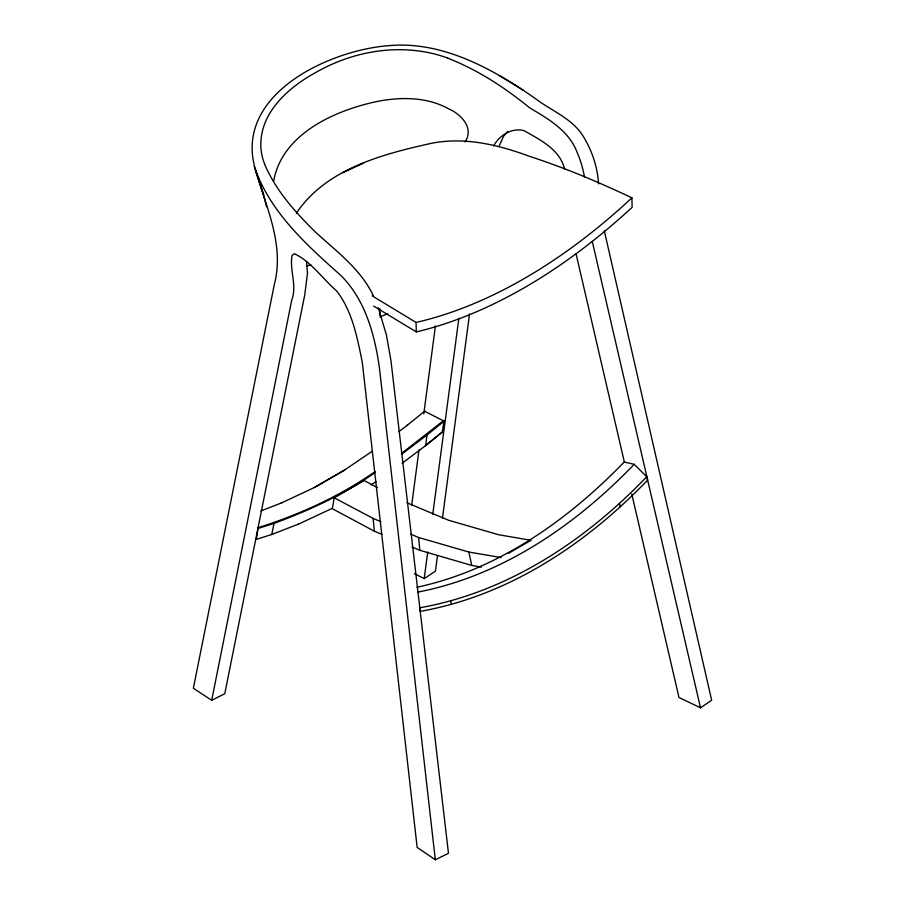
<?xml version="1.0" encoding="UTF-8"?>
<svg xmlns="http://www.w3.org/2000/svg" width="905" height="905" viewBox="0 0 905 905"><rect width="100%" height="100%" fill="white"/><g stroke="black" fill="none" stroke-linecap="round" stroke-linejoin="round"><path stroke-width="1.36" d="M402.125 463.281L425.667 445.577L426.979 435.079L444.084 421.164L424.524 411.187M411.651 505.499L419.004 449.921M423.8 413.766L435.429 325.936M414.388 573.646L424.185 578.623L427.737 552.027M432.771 514.232L458.88 318.232M437.477 555.738L435.441 571.112L424.185 578.623M442.477 517.999L469.548 313.933M273.638 181.17C282.066 133.533 335.597 110.025 378.12 101.27C401.571 96.835 427.239 96.926 448.609 108.815C461.12 114.256 474.39 127.956 465.08 141.961M377.476 487.614L364.093 480.521L334.194 497.795L332.361 508.723L374.353 531.212L382.148 534.482M375.055 471.663C339.409 496.404 299.465 514.741 258.117 527.66L256.307 539.414L271.749 534.448L274.068 523.361C309.612 510.296 344.33 494.164 375.405 472.331M425.667 445.577L442.24 432.092L444.084 421.164M598.533 183.907C597.538 166.882 591.983 150.4 583.001 135.954C572.956 119.89 555.037 112.265 539.991 101.914C526.925 92.514 513.565 83.52 499.526 75.624C466.573 56.721 429.343 42.467 390.689 45.51C329.522 49.424 232.087 94.878 255.787 170.841C266.387 208.15 284.645 244.87 274.283 284.702L193.353 688.264L211.702 700.278L291.648 300.483C297.349 285.482 289.396 270.38 292.021 255.515L294.408 253.728C310.969 261.511 322.678 278.774 336.592 290.912C352.418 311.173 357.192 337.576 362.272 362.17L417.148 847.431L435.316 859.75L448.473 853.325L390.949 360.541L386.39 334.85L378.29 307.791M498.927 146.531L503.689 136.022L507.818 131.383M493.598 146.044C499.119 135.411 512.219 127.22 524.289 130.739C540.353 140.105 560.059 149.416 564.63 169.303M296.32 213.32C325.936 168.85 382.566 154.088 431.708 143.25C465.249 136.689 498.893 144.958 530.285 156.599C565.093 167.911 598.827 182.199 631.905 197.833L632.143 207.29A549.278 326.32 -61.5 0 1 416.3 331.909L373.652 306.071M646.747 476.743C585.535 540.568 508.022 592.13 419.762 607.798L420.225 611.384C508.633 595.682 586.27 544.029 647.607 480.114L646.747 476.743L634.201 464.322C575.422 525.296 502.015 575.806 417.669 592.142M407.408 425.124L424.841 411.04M443.744 420.497L401.334 453.529M425.373 445.713L442.24 432.092M398.913 431.628L407.702 424.977M401.673 454.197L426.979 435.079M371.05 484.899L376.005 481.573M631.781 494.028L678.976 697.461L700.515 707.812L711.647 700.21L604.325 230.888M372.238 451.256L344.353 470.181L314.216 487.58M344.669 470.023L314.533 487.422L281.206 503.078M508.282 553.408L531.009 540.285L498.779 534.776L448.484 520.217L406.922 502.773M211.702 700.278L224.757 693.773L304.77 294.77L307.496 273.208L306.512 261.409M298.288 524.221L331.931 508.486M342.633 172.776L363.719 162.991M379.964 316.897L387.781 313.741M260.878 510.94L281.523 502.92M271.432 534.595L298.593 524.063M306.399 266.217L310.698 264.69M258.457 528.328L274.068 523.361M416.9 587.277C497.693 569.901 567.548 520.556 624.212 462.014L634.201 464.322M412.024 547.016L419.818 550.285L471.743 565.421L481.437 567.073M410.791 534.21L418.585 537.48L468.869 552.05L501.11 557.548M447.998 58.259C477.829 69.934 504.956 87.661 529.685 107.853C548.328 118.928 568.589 130.478 576.892 151.802C580.433 159.823 582.911 168.262 584.449 176.894M334.194 497.795L373.12 518.407L380.915 521.676M416.3 331.909L416.062 322.44L372.238 295.89M499.526 75.624L523.395 90.308M373.426 295.822C360.79 269.147 336.253 251.205 315.087 231.759C295.12 211.962 275.652 190.355 264.599 164.144M254.248 166.373L263.762 195.209L255.787 170.841C272.258 214.168 307.315 245.662 341.072 275.629C365.439 300.222 374.772 334.726 379.444 368.075L435.316 859.75M266.489 206.713L263.989 196.464M619.45 503.35L620.253 506.766M700.515 707.812L592.255 241.397M575.976 253.479L624.45 462.41M468.869 552.05L471.743 565.421M450.769 600.739L451.29 604.314M418.585 537.48L419.818 550.285M373.12 518.407L374.353 531.212M379.749 308.797L379.919 315.551M631.905 197.833A538.317 319.804 -61.5 0 1 416.062 322.44M264.656 164.133A95.183 67.219 14.9 0 1 260.866 147.244C259.328 113.883 286.93 88.633 313.764 73.644C347.124 53.949 387.306 45.058 425.667 52.071A95.183 67.287 14.9 0 1 448.032 58.18"/></g></svg>
